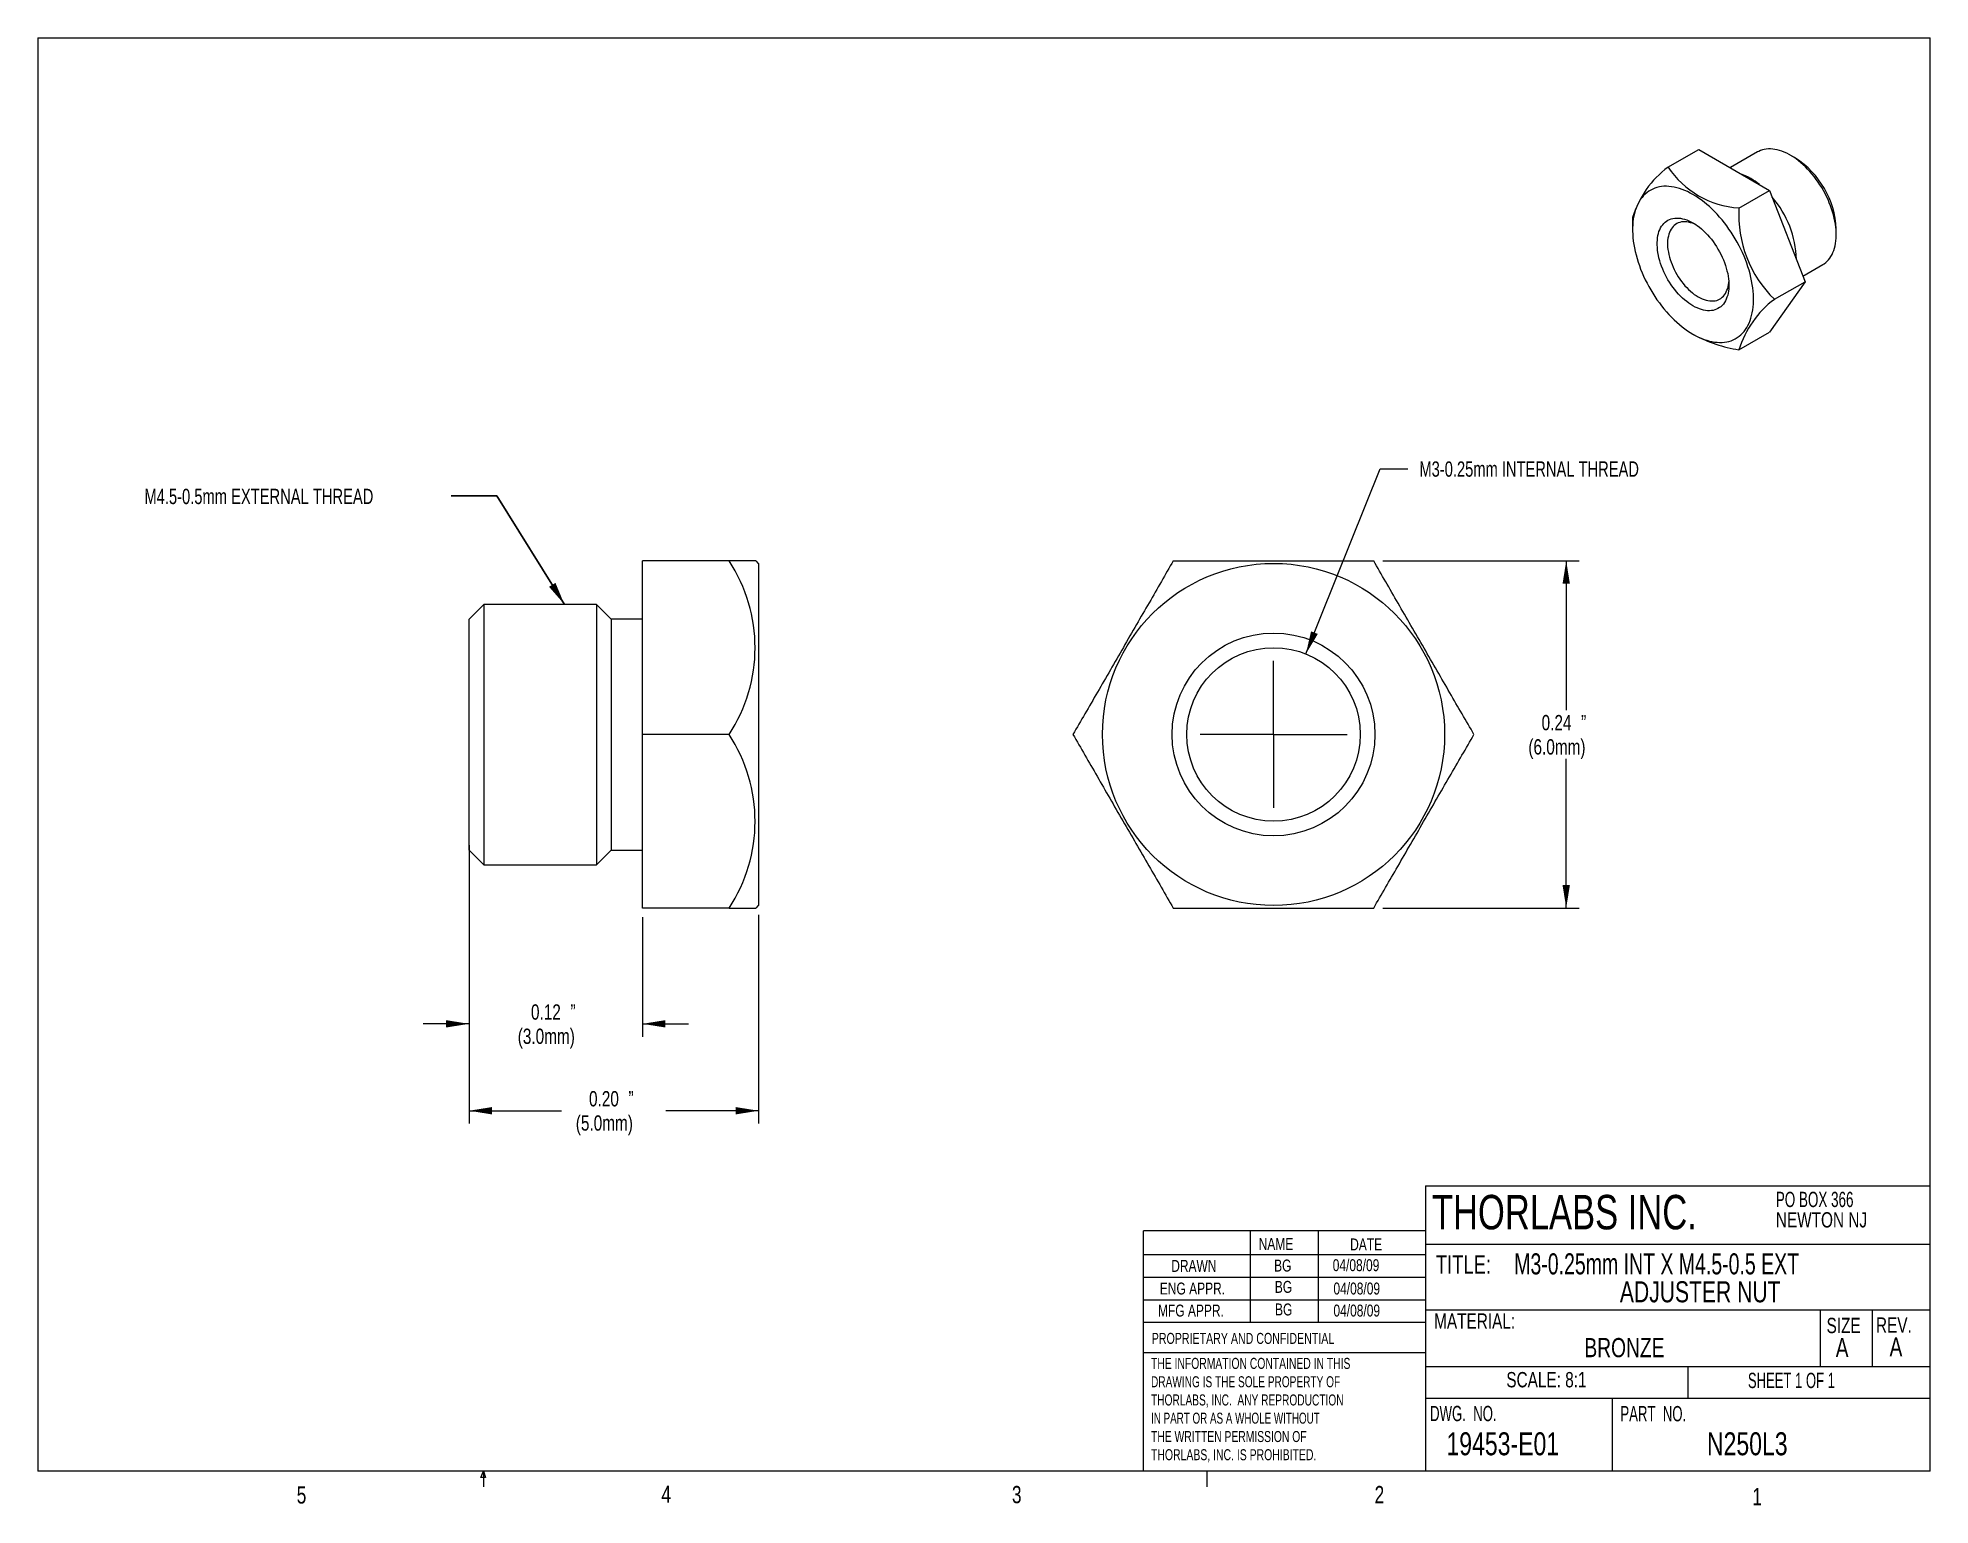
# Model space of a CAD drawing. Header units: inches. Extents: x 0.3 to 10.6, y 0.2 to 8.2.
import ezdxf

# ---------------------------------------------------------------- set-up
doc = ezdxf.new("R2010")
doc.units = ezdxf.units.IN
doc.header["$MEASUREMENT"] = 0
doc.styles.add('SLDTEXTSTYLE0', font='TXT', dxfattribs={"width": 0.75})
doc.styles.add('SLDTEXTSTYLE1', font='TXT', dxfattribs={"width": 0.642857})
doc.styles.add('SLDTEXTSTYLE10', font='TXT', dxfattribs={"width": 0.65625})
doc.styles.add('SLDTEXTSTYLE11', font='TXT', dxfattribs={"width": 0.692308})
doc.styles.add('SLDTEXTSTYLE12', font='TXT', dxfattribs={"width": 0.717391})
doc.styles.add('SLDTEXTSTYLE13', font='TXT', dxfattribs={"width": 0.71875})
doc.styles.add('SLDTEXTSTYLE2', font='TXT', dxfattribs={"width": 0.721154})
doc.styles.add('SLDTEXTSTYLE3', font='TXT', dxfattribs={"width": 0.6375})
doc.styles.add('SLDTEXTSTYLE4', font='TXT', dxfattribs={"width": 0.701613})
doc.styles.add('SLDTEXTSTYLE5', font='TXT', dxfattribs={"width": 0.685345})
doc.styles.add('SLDTEXTSTYLE6', font='TXT', dxfattribs={"width": 0.689516})
doc.styles.add('SLDTEXTSTYLE7', font='TXT', dxfattribs={"width": 0.666667})
doc.styles.add('SLDTEXTSTYLE8', font='TXT', dxfattribs={"width": 0.701087})
doc.styles.add('SLDTEXTSTYLE9', font='TXT', dxfattribs={"width": 0.708333})
doc.dimstyles.new('SLDDIMSTYLE0', dxfattribs={"dimtxt": 0.083333, "dimasz": 0.125, "dimexe": 0, "dimexo": 0.0625, "dimgap": 0.020833, "dimtad": 0, "dimtih": 1, "dimtoh": 1, "dimlfac": 0.125, "dimdsep": 46, "dimtxsty": 'SLDTEXTSTYLE0', "dimsah": 1, "dimcen": 0.09, "dimadec": 0, "dimazin": 0, "dimtfac": 1, "dimtofl": 0, "dimtmove": 0, "dimatfit": 3, "dimfxl": 1, "dimtolj": 1, "dimtzin": 12, "dimarcsym": 0})
doc.dimstyles.new('SLDDIMSTYLE1', dxfattribs={"dimtxt": 0.083333, "dimasz": 0.125, "dimexe": 0, "dimexo": 0.0625, "dimgap": 0.020833, "dimtad": 0, "dimtih": 1, "dimtoh": 1, "dimlfac": 0.125, "dimzin": 12, "dimdsep": 46, "dimtxsty": 'SLDTEXTSTYLE0', "dimsah": 1, "dimcen": 0.09, "dimadec": 0, "dimazin": 0, "dimtfac": 1, "dimtmove": 0, "dimatfit": 3, "dimfxl": 1, "dimtolj": 1, "dimtzin": 12, "dimarcsym": 0})
doc.dimstyles.new('SLDDIMSTYLE2', dxfattribs={"dimtxt": 0.083333, "dimasz": 0.125, "dimexe": 0, "dimexo": 0.0625, "dimgap": 0.020833, "dimtad": 0, "dimtih": 1, "dimtoh": 1, "dimlfac": 0.125, "dimzin": 0, "dimdsep": 46, "dimtxsty": 'SLDTEXTSTYLE0', "dimsah": 1, "dimcen": 0.09, "dimadec": 0, "dimazin": 0, "dimtfac": 1, "dimtofl": 0, "dimtmove": 0, "dimatfit": 3, "dimfxl": 1, "dimtolj": 1, "dimtzin": 12, "dimarcsym": 0})
doc.dimstyles.new('SLDDIMSTYLE3', dxfattribs={"dimtxt": 0.125, "dimasz": 0.125, "dimexe": 0, "dimexo": 0.0625, "dimgap": 0.03125, "dimtad": 0, "dimtih": 1, "dimtoh": 1, "dimdec": 0, "dimzin": 0, "dimdsep": 46, "dimtxsty": 'Standard', "dimsah": 1, "dimcen": 0.09, "dimadec": 0, "dimazin": 0, "dimtfac": 1, "dimtdec": 0, "dimtofl": 0, "dimtmove": 0, "dimatfit": 3, "dimfxl": 1, "dimtolj": 1, "dimtzin": 0, "dimarcsym": 0})

# ---------------------------------------------------------------- blocks, each defined once
blk = doc.blocks.new('SW_NOTE_0')
at = {"color": 0, "linetype": 'Continuous', "lineweight": 0, "char_height": 0.06, "attachment_point": 1}
for s, insert, style in [('THE INFORMATION CONTAINED IN THIS', (0, 0.077), 'SLDTEXTSTYLE4'), ('DRAWING IS THE SOLE PROPERTY OF', (0, -0.023), 'SLDTEXTSTYLE5'), ('THORLABS, INC.  ANY REPRODUCTION ', (0, -0.122), 'SLDTEXTSTYLE6'), ('IN PART OR AS A WHOLE WITHOUT', (0, -0.221), 'SLDTEXTSTYLE7'), ('THE WRITTEN PERMISSION OF', (0, -0.321), 'SLDTEXTSTYLE8'), ('THORLABS, INC. IS PROHIBITED.', (0, -0.42), 'SLDTEXTSTYLE9')]:
    blk.add_mtext(s, dxfattribs=dict(at, insert=insert, style=style))
blk = doc.blocks.new('SW_NOTE_1')
at = {"color": 0, "linetype": 'Continuous', "lineweight": 0, "char_height": 0.0833, "attachment_point": 1}
for s, insert, style in [('PO BOX 366', (0, 0.106), 'SLDTEXTSTYLE10'), ('NEWTON NJ', (0, -0.005), 'SLDTEXTSTYLE0')]:
    blk.add_mtext(s, dxfattribs=dict(at, insert=insert, style=style))
blk = doc.blocks.new('SW_NOTE_2')
at = {"color": 0, "linetype": 'Continuous', "lineweight": 0, "char_height": 0.11458, "attachment_point": 1}
for s, insert, style in [('M3-0.25mm INT X M4.5-0.5 EXT', (0, 0.146), 'SLDTEXTSTYLE11'), ('ADJUSTER NUT', (0.575, -0.006), 'SLDTEXTSTYLE0')]:
    blk.add_mtext(s, dxfattribs=dict(at, insert=insert, style=style))
blk = doc.blocks.new('*D4')
at = {"color": 7, "linetype": 'Continuous', "lineweight": 0}
for p, q in [((7.651, 5.346), (8.719, 5.346)), ((8.649, 5.346), (8.649, 4.533)), ((8.649, 3.456), (8.649, 4.268)), ((7.651, 3.456), (8.719, 3.456))]:
    blk.add_line(p, q, dxfattribs=at)
for points in [[(8.649, 5.346), (8.629, 5.221), (8.669, 5.221)], [(8.649, 3.456), (8.669, 3.581), (8.629, 3.581)]]:
    blk.add_solid(points, dxfattribs=at)
at = {"color": 7, "linetype": 'Continuous', "lineweight": 0, "char_height": 0.0833, "attachment_point": 1, "style": 'SLDTEXTSTYLE0'}
for s, insert in [('0.24', (8.515, 4.507)), ('”', (8.73, 4.507)), ('(6.0mm)', (8.443, 4.375))]:
    blk.add_mtext(s, dxfattribs=dict(at, insert=insert))
blk = doc.blocks.new('*D5')
at = {"color": 7, "linetype": 'Continuous', "lineweight": 0}
for p, q in [((7.232, 4.839), (7.637, 5.846)), ((7.637, 5.846), (7.787, 5.846))]:
    blk.add_line(p, q, dxfattribs=at)
blk.add_solid([(7.232, 4.839), (7.297, 4.948), (7.26, 4.962)], dxfattribs=at)
at = {"color": 7, "linetype": 'Continuous', "lineweight": 0, "insert": (7.85, 5.887), "char_height": 0.08333, "attachment_point": 1, "style": 'SLDTEXTSTYLE12'}
blk.add_mtext('M3-0.25mm INTERNAL THREAD', dxfattribs=at)
blk = doc.blocks.new('SW_CENTERMARKSYMBOL_0')
at = {"color": 0, "linetype": 'Continuous', "lineweight": 0}
for q in [(0, 0.4), (-0.4, 0), (0, -0.4), (0.4, 0)]:
    blk.add_line((0, 0), q, dxfattribs=at)
blk = doc.blocks.new('*D7')
at = {"color": 7, "linetype": 'Continuous', "lineweight": 0}
for p, q in [((2.677, 3.798), (2.677, 2.283)), ((4.253, 3.42), (4.253, 2.283)), ((2.677, 2.353), (3.18, 2.353)), ((4.253, 2.353), (3.749, 2.353))]:
    blk.add_line(p, q, dxfattribs=at)
for points in [[(2.677, 2.353), (2.802, 2.333), (2.802, 2.373)], [(4.253, 2.353), (4.128, 2.373), (4.128, 2.333)]]:
    blk.add_solid(points, dxfattribs=at)
at = {"color": 7, "linetype": 'Continuous', "lineweight": 0, "char_height": 0.0833, "attachment_point": 1, "style": 'SLDTEXTSTYLE0'}
for s, insert in [('0.20', (3.33, 2.46)), ('”', (3.545, 2.46)), ('(5.0mm)', (3.258, 2.328))]:
    blk.add_mtext(s, dxfattribs=dict(at, insert=insert))
blk = doc.blocks.new('*D8')
at = {"color": 7, "linetype": 'Continuous', "lineweight": 0}
for p, q in [((2.677, 3.722), (2.677, 2.756)), ((3.621, 3.406), (3.621, 2.756)), ((2.677, 2.826), (2.427, 2.826)), ((3.621, 2.826), (3.871, 2.826))]:
    blk.add_line(p, q, dxfattribs=at)
for points in [[(2.677, 2.826), (2.552, 2.846), (2.552, 2.806)], [(3.621, 2.826), (3.746, 2.806), (3.746, 2.846)]]:
    blk.add_solid(points, dxfattribs=at)
at = {"color": 7, "linetype": 'Continuous', "lineweight": 0, "char_height": 0.0833, "attachment_point": 1, "style": 'SLDTEXTSTYLE0'}
for s, insert in [('0.12', (3.014, 2.932)), ('”', (3.229, 2.932)), ('(3.0mm)', (2.942, 2.8))]:
    blk.add_mtext(s, dxfattribs=dict(at, insert=insert))

msp = doc.modelspace()

# ---------------------------------------------------------------- linework, layer by layer
at = {"color": 7, "linetype": 'Continuous', "lineweight": 0}
for p, q in [((0.33, 8.192), (10.63, 8.192)), ((0.33, 8.192), (0.33, 0.392)), ((10.63, 0.392), (10.63, 8.192)), ((9.203, 7.489), (9.37, 7.585)), ((9.37, 7.585), (9.756, 7.362)), ((9.691, 7.571), (9.543, 7.486)), ((9.897, 7.537), (9.868, 7.554)), ((9.589, 7.266), (9.756, 7.362)), ((9.756, 7.362), (9.949, 6.865)), ((9.01, 7.214), (9.01, 7.149)), ((10.119, 7.12), (10.119, 7.152)), ((9.937, 6.895), (10.045, 6.958)), ((9.949, 6.865), (9.756, 6.591)), ((9.782, 6.769), (9.949, 6.865)), ((9.339, 6.579), (9.344, 6.576)), ((9.589, 6.495), (9.756, 6.591)), ((3.621, 4.401), (3.621, 5.346)), ((4.093, 5.346), (3.621, 5.346)), ((4.253, 5.332), (4.239, 5.346)), ((4.253, 5.332), (4.253, 3.47)), ((2.757, 5.109), (2.677, 5.029)), ((3.371, 5.109), (2.757, 5.109)), ((2.757, 5.109), (2.757, 3.692)), ((3.451, 5.029), (3.371, 5.109)), ((3.371, 5.109), (3.371, 3.692)), ((2.677, 3.772), (2.677, 5.029)), ((3.621, 5.029), (3.451, 5.029)), ((3.451, 5.029), (3.451, 3.772)), ((3.621, 3.456), (3.621, 4.401)), ((4.093, 4.401), (3.621, 4.401)), ((2.677, 3.772), (2.757, 3.692)), ((3.371, 3.692), (3.451, 3.772)), ((3.451, 3.772), (3.621, 3.772)), ((2.757, 3.692), (3.371, 3.692)), ((4.093, 3.456), (3.621, 3.456)), ((4.239, 3.456), (4.253, 3.47)), ((10.63, 1.944), (10.63, 1.97)), ((7.883, 1.944), (7.883, 0.392)), ((7.883, 1.944), (10.63, 1.944)), ((6.349, 0.392), (6.349, 1.699)), ((7.883, 1.699), (6.349, 1.699)), ((6.929, 1.699), (6.929, 1.201)), ((7.299, 1.699), (7.299, 1.201)), ((7.883, 1.568), (6.349, 1.568)), ((7.883, 1.627), (10.63, 1.627)), ((7.883, 1.446), (6.349, 1.446)), ((7.883, 1.323), (6.349, 1.323)), ((7.883, 1.27), (10.63, 1.27)), ((10.032, 1.27), (10.032, 0.961)), ((10.315, 1.269), (10.315, 0.961)), ((7.883, 1.201), (6.349, 1.201)), ((6.349, 1.038), (7.883, 1.038)), ((7.883, 0.961), (10.63, 0.961)), ((9.311, 0.961), (9.311, 0.789)), ((7.883, 0.789), (10.63, 0.789)), ((8.9, 0.789), (8.9, 0.392)), ((10.63, 0.392), (0.33, 0.392)), ((2.741, 0.357), (2.755, 0.392)), ((2.767, 0.357), (2.741, 0.357)), ((2.755, 0.392), (2.755, 0.307)), ((2.755, 0.392), (2.767, 0.357)), ((6.692, 0.392), (6.692, 0.307))]:
    msp.add_line(p, q, dxfattribs=at)
at = {"color": 7, "linetype": 'Continuous', "lineweight": 0, "flags": 128}
for points in [[(10.045, 6.958), (10.053, 6.963), (10.062, 6.969), (10.07, 6.976), (10.077, 6.984), (10.084, 6.993), (10.09, 7.002), (10.096, 7.013), (10.101, 7.024), (10.106, 7.035), (10.11, 7.047), (10.113, 7.06), (10.115, 7.073), (10.117, 7.087), (10.118, 7.101), (10.119, 7.116), (10.119, 7.131), (10.118, 7.147), (10.116, 7.162), (10.114, 7.178), (10.111, 7.195), (10.108, 7.211), (10.104, 7.228), (10.099, 7.245), (10.093, 7.261), (10.087, 7.278), (10.081, 7.295), (10.074, 7.312), (10.066, 7.328), (10.058, 7.345), (10.049, 7.361), (10.04, 7.377), (10.03, 7.392), (10.02, 7.407), (10.009, 7.422), (9.998, 7.437), (9.987, 7.451), (9.975, 7.464), (9.963, 7.477), (9.951, 7.49), (9.939, 7.501), (9.926, 7.512), (9.914, 7.523), (9.901, 7.533), (9.888, 7.542), (9.875, 7.55), (9.862, 7.557), (9.849, 7.564), (9.836, 7.57), (9.823, 7.575), (9.81, 7.579), (9.798, 7.583), (9.785, 7.585), (9.773, 7.587), (9.761, 7.588), (9.75, 7.588), (9.738, 7.587), (9.727, 7.585), (9.717, 7.582), (9.707, 7.579), (9.697, 7.574), (9.691, 7.571)], [(9.339, 6.579), (9.354, 6.571), (9.369, 6.563), (9.384, 6.557), (9.399, 6.551), (9.414, 6.546), (9.428, 6.542), (9.442, 6.539), (9.457, 6.536), (9.47, 6.535), (9.484, 6.534), (9.497, 6.534), (9.51, 6.536), (9.523, 6.538), (9.535, 6.54), (9.547, 6.544), (9.558, 6.549), (9.569, 6.554), (9.58, 6.561), (9.59, 6.568), (9.599, 6.576), (9.608, 6.585), (9.617, 6.594), (9.624, 6.604), (9.632, 6.615), (9.638, 6.627), (9.644, 6.64), (9.65, 6.653), (9.654, 6.666), (9.658, 6.681), (9.662, 6.696), (9.664, 6.711), (9.666, 6.727), (9.668, 6.744), (9.668, 6.76), (9.668, 6.778), (9.668, 6.795), (9.666, 6.813), (9.664, 6.832), (9.662, 6.85), (9.658, 6.869), (9.654, 6.888), (9.65, 6.907), (9.644, 6.927), (9.638, 6.946), (9.632, 6.965), (9.624, 6.985), (9.617, 7.004), (9.608, 7.023), (9.599, 7.042), (9.59, 7.061), (9.58, 7.08), (9.569, 7.098), (9.558, 7.116), (9.547, 7.134), (9.535, 7.151), (9.523, 7.169), (9.51, 7.185), (9.497, 7.201), (9.484, 7.217), (9.47, 7.232), (9.457, 7.247), (9.442, 7.261), (9.428, 7.274), (9.414, 7.286), (9.399, 7.298), (9.384, 7.31), (9.369, 7.32), (9.354, 7.33), (9.339, 7.339), (9.324, 7.347), (9.309, 7.355), (9.295, 7.362), (9.28, 7.367), (9.265, 7.372), (9.251, 7.376), (9.236, 7.38), (9.222, 7.382), (9.208, 7.383), (9.195, 7.384), (9.181, 7.384), (9.168, 7.383), (9.156, 7.381), (9.143, 7.378), (9.132, 7.374), (9.12, 7.369), (9.109, 7.364), (9.099, 7.357), (9.089, 7.35), (9.079, 7.342), (9.07, 7.334), (9.062, 7.324), (9.054, 7.314), (9.047, 7.303), (9.04, 7.291), (9.035, 7.279), (9.029, 7.265), (9.024, 7.252), (9.02, 7.237), (9.017, 7.222), (9.014, 7.207), (9.012, 7.191), (9.011, 7.175), (9.01, 7.158), (9.01, 7.14), (9.011, 7.123), (9.012, 7.105), (9.014, 7.086), (9.017, 7.068), (9.02, 7.049), (9.024, 7.03), (9.029, 7.011), (9.035, 6.992), (9.04, 6.972), (9.047, 6.953), (9.054, 6.934), (9.062, 6.914), (9.07, 6.895), (9.079, 6.876), (9.089, 6.857), (9.099, 6.838), (9.109, 6.82), (9.12, 6.802), (9.132, 6.784), (9.143, 6.767), (9.156, 6.75), (9.168, 6.733), (9.181, 6.717), (9.195, 6.701), (9.208, 6.686), (9.222, 6.672), (9.236, 6.658), (9.251, 6.644), (9.265, 6.632), (9.28, 6.62), (9.295, 6.608), (9.309, 6.598), (9.324, 6.588), (9.339, 6.579)], [(9.339, 6.734), (9.328, 6.741), (9.316, 6.748), (9.305, 6.757), (9.293, 6.766), (9.282, 6.776), (9.271, 6.787), (9.261, 6.798), (9.25, 6.81), (9.24, 6.822), (9.23, 6.835), (9.221, 6.848), (9.212, 6.862), (9.203, 6.876), (9.195, 6.89), (9.188, 6.905), (9.181, 6.919), (9.174, 6.934), (9.168, 6.949), (9.163, 6.964), (9.158, 6.979), (9.154, 6.994), (9.151, 7.008), (9.148, 7.023), (9.146, 7.037), (9.145, 7.051), (9.144, 7.065), (9.144, 7.078), (9.145, 7.091), (9.146, 7.104), (9.148, 7.116), (9.151, 7.127), (9.154, 7.138), (9.158, 7.148), (9.163, 7.158), (9.168, 7.167), (9.174, 7.175), (9.181, 7.182), (9.188, 7.189), (9.195, 7.195), (9.203, 7.199), (9.212, 7.204), (9.221, 7.207), (9.23, 7.209), (9.24, 7.211), (9.25, 7.211), (9.261, 7.211), (9.271, 7.21), (9.282, 7.208), (9.293, 7.205), (9.305, 7.201), (9.316, 7.196), (9.328, 7.191), (9.339, 7.185), (9.351, 7.178), (9.362, 7.17), (9.374, 7.161), (9.385, 7.152), (9.396, 7.142), (9.407, 7.131), (9.418, 7.12), (9.429, 7.108), (9.439, 7.096), (9.448, 7.083), (9.458, 7.07), (9.467, 7.056), (9.475, 7.042), (9.483, 7.028), (9.491, 7.014), (9.498, 6.999), (9.505, 6.984), (9.51, 6.969), (9.516, 6.954), (9.52, 6.939), (9.524, 6.924), (9.528, 6.91), (9.53, 6.895), (9.533, 6.881), (9.534, 6.867), (9.535, 6.853), (9.535, 6.84), (9.534, 6.827), (9.533, 6.814), (9.53, 6.802), (9.528, 6.791), (9.524, 6.78), (9.52, 6.77), (9.516, 6.76), (9.51, 6.751), (9.505, 6.743), (9.498, 6.736), (9.491, 6.729), (9.483, 6.724), (9.475, 6.719), (9.467, 6.715), (9.458, 6.711), (9.448, 6.709), (9.439, 6.708), (9.429, 6.707), (9.418, 6.707), (9.407, 6.708), (9.396, 6.71), (9.385, 6.713), (9.374, 6.717), (9.362, 6.722), (9.351, 6.727), (9.339, 6.734)], [(9.354, 7.175), (9.346, 7.179), (9.336, 7.183), (9.325, 7.186), (9.315, 7.189), (9.305, 7.19), (9.295, 7.191), (9.286, 7.191), (9.277, 7.19), (9.268, 7.188), (9.259, 7.185), (9.251, 7.181), (9.244, 7.176), (9.237, 7.171), (9.231, 7.165), (9.225, 7.158), (9.22, 7.15), (9.215, 7.142), (9.211, 7.133), (9.208, 7.123), (9.205, 7.112), (9.203, 7.101), (9.201, 7.09), (9.201, 7.078), (9.201, 7.066), (9.201, 7.053), (9.203, 7.04), (9.205, 7.026), (9.208, 7.013), (9.211, 6.999), (9.215, 6.985), (9.22, 6.972), (9.225, 6.958), (9.231, 6.944), (9.237, 6.931), (9.244, 6.917), (9.251, 6.904), (9.259, 6.891), (9.268, 6.878), (9.277, 6.866), (9.286, 6.855), (9.295, 6.843), (9.305, 6.833), (9.315, 6.823), (9.325, 6.813), (9.336, 6.805), (9.346, 6.796), (9.357, 6.789), (9.368, 6.783)], [(9.368, 6.783), (9.378, 6.777), (9.389, 6.772), (9.4, 6.768), (9.41, 6.764), (9.42, 6.762), (9.43, 6.76), (9.44, 6.76), (9.45, 6.76), (9.459, 6.761), (9.468, 6.763), (9.476, 6.766), (9.484, 6.77), (9.491, 6.774), (9.498, 6.78), (9.505, 6.786), (9.51, 6.793), (9.516, 6.801), (9.52, 6.809), (9.524, 6.818), (9.528, 6.828), (9.53, 6.838), (9.533, 6.849), (9.534, 6.861), (9.534, 6.864)]]:
    msp.add_lwpolyline(points, dxfattribs=at)
at = {"color": 7, "linetype": 'Continuous', "lineweight": 0}
for radius in [0.931, 0.552, 0.472]:
    msp.add_circle((7.056, 4.401), radius, dxfattribs=at)
for centre, radius, start, end in [((9.637, 7.131), 0.482, 2.5416, 57.453), ((9.52, 7.061), 0.532, 126.5269, 163.2717), ((9.619, 7.765), 0.499, 213.522, 266.4834), ((9.488, 7.14), 0.331, 50.1408, 69.8646), ((9.364, 6.972), 0.538, 1.4751, 40.9363), ((10.233, 7.23), 0.645, 176.7922, 225.6192), ((10.115, 6.33), 0.551, 127.1831, 162.6155), ((9.711, 7.267), 0.782, 242.0588, 261.033), ((3.375, 4.873), 0.859, 326.6474, 33.3526), ((3.375, 3.928), 0.859, 326.6474, 33.3526)]:
    msp.add_arc(centre, radius, start, end, dxfattribs=at)
for points, knots in [([(4.238, 5.346), (4.238, 5.346), (4.239, 5.346), (4.237, 5.346), (4.232, 5.346), (4.225, 5.346), (4.216, 5.346), (4.204, 5.346), (4.19, 5.346), (4.174, 5.346), (4.153, 5.346), (4.127, 5.346), (4.104, 5.346), (4.093, 5.346)], [0, 0, 0, 0, 0.0308804, 0.1158061, 0.2007333, 0.2864948, 0.3722595, 0.4602672, 0.5482788, 0.6368747, 0.725474, 0.8625913, 1, 1, 1, 1]), ([(6.51, 5.346), (6.467, 5.272), (6.424, 5.196), (6.356, 5.079), (6.333, 5.039), (6.286, 4.958), (6.262, 4.916), (6.191, 4.792), (6.144, 4.711), (6.051, 4.551), (6.007, 4.475), (5.964, 4.401)], [0, 0, 0, 0, 0.25, 0.25, 0.375, 0.375, 0.5, 0.5, 0.75, 0.75, 1, 1, 1, 1]), ([(6.51, 5.346), (6.595, 5.346), (6.684, 5.346), (6.866, 5.346), (6.96, 5.346), (7.152, 5.346), (7.245, 5.346), (7.382, 5.346), (7.428, 5.346), (7.516, 5.346), (7.559, 5.346), (7.601, 5.346)], [0, 0, 0, 0, 0.25, 0.25, 0.5, 0.5, 0.75, 0.75, 0.875, 0.875, 1, 1, 1, 1]), ([(8.147, 4.401), (8.104, 4.475), (8.06, 4.55), (7.993, 4.667), (7.97, 4.707), (7.923, 4.788), (7.899, 4.83), (7.827, 4.954), (7.78, 5.035), (7.688, 5.195), (7.644, 5.271), (7.601, 5.346)], [0, 0, 0, 0, 0.25, 0.25, 0.375, 0.375, 0.5, 0.5, 0.75, 0.75, 1, 1, 1, 1]), ([(5.964, 4.401), (6.007, 4.327), (6.051, 4.251), (6.118, 4.134), (6.141, 4.094), (6.188, 4.013), (6.212, 3.971), (6.284, 3.848), (6.331, 3.766), (6.423, 3.607), (6.467, 3.53), (6.51, 3.456)], [0, 0, 0, 0, 0.25, 0.25, 0.375, 0.375, 0.5, 0.5, 0.75, 0.75, 1, 1, 1, 1]), ([(7.601, 3.456), (7.644, 3.53), (7.687, 3.605), (7.755, 3.722), (7.778, 3.762), (7.825, 3.843), (7.849, 3.885), (7.92, 4.009), (7.967, 4.09), (8.06, 4.25), (8.104, 4.326), (8.147, 4.401)], [0, 0, 0, 0, 0.25, 0.25, 0.375, 0.375, 0.5, 0.5, 0.75, 0.75, 1, 1, 1, 1]), ([(4.093, 3.456), (4.104, 3.456), (4.127, 3.456), (4.153, 3.456), (4.174, 3.456), (4.189, 3.456), (4.203, 3.456), (4.215, 3.456), (4.224, 3.456), (4.232, 3.456), (4.237, 3.456), (4.239, 3.456), (4.238, 3.456), (4.238, 3.456)], [0, 0, 0, 0, 0.137131, 0.274526, 0.359804, 0.445078, 0.53084, 0.616599, 0.70429, 0.791978, 0.88055, 0.969119, 1, 1, 1, 1]), ([(6.51, 3.456), (6.595, 3.456), (6.684, 3.456), (6.866, 3.456), (6.96, 3.456), (7.152, 3.456), (7.245, 3.456), (7.382, 3.456), (7.428, 3.456), (7.516, 3.456), (7.559, 3.456), (7.601, 3.456)], [0, 0, 0, 0, 0.25, 0.25, 0.5, 0.5, 0.75, 0.75, 0.875, 0.875, 1, 1, 1, 1])]:
    msp.add_open_spline(points, degree=3, knots=knots, dxfattribs=at)

# ---------------------------------------------------------------- block references
for name, p in [('SW_CENTERMARKSYMBOL_0', (7.056, 4.401)), ('SW_NOTE_1', (9.79, 1.806)), ('SW_NOTE_2', (8.366, 1.431)), ('SW_NOTE_0', (6.389, 0.931))]:
    msp.add_blockref(name, p, dxfattribs=at)

# ---------------------------------------------------------------- texts
at = {"color": 7, "linetype": 'Continuous', "lineweight": 0, "attachment_point": 1}
for s, insert, char_height, style in [('M4.5-0.5mm EXTERNAL THREAD', (0.91, 5.738), 0.08333, 'SLDTEXTSTYLE13'), ('THORLABS INC.', (7.918, 1.895), 0.1875, 'SLDTEXTSTYLE0'), ('NAME', (6.975, 1.661), 0.065, 'SLDTEXTSTYLE0'), ('DATE', (7.473, 1.658), 0.065, 'SLDTEXTSTYLE0'), ('04/08/09', (7.378, 1.545), 0.065, 'SLDTEXTSTYLE0'), ('TITLE:', (7.939, 1.566), 0.1, 'SLDTEXTSTYLE0'), ('DRAWN', (6.499, 1.541), 0.065, 'SLDTEXTSTYLE0'), ('BG', (7.059, 1.543), 0.065, 'SLDTEXTSTYLE0'), ('ENG APPR.', (6.437, 1.418), 0.065, 'SLDTEXTSTYLE0'), ('BG', (7.063, 1.427), 0.065, 'SLDTEXTSTYLE0'), ('04/08/09', (7.382, 1.418), 0.065, 'SLDTEXTSTYLE0'), ('MFG APPR.', (6.427, 1.298), 0.065, 'SLDTEXTSTYLE0'), ('BG', (7.064, 1.304), 0.065, 'SLDTEXTSTYLE0'), ('04/08/09', (7.382, 1.298), 0.065, 'SLDTEXTSTYLE0'), ('MATERIAL:', (7.93, 1.25), 0.0833, 'SLDTEXTSTYLE0'), ('PROPRIETARY AND CONFIDENTIAL', (6.393, 1.144), 0.06, 'SLDTEXTSTYLE2'), ('SIZE', (10.066, 1.226), 0.0833, 'SLDTEXTSTYLE0'), ('REV.', (10.335, 1.228), 0.0833, 'SLDTEXTSTYLE0'), ('BRONZE', (8.748, 1.116), 0.1042, 'SLDTEXTSTYLE0'), ('A', (10.116, 1.116), 0.104, 'SLDTEXTSTYLE0'), ('A', (10.409, 1.12), 0.104, 'SLDTEXTSTYLE0'), ('SCALE: 8:1', (8.323, 0.931), 0.0833, 'SLDTEXTSTYLE0'), ('SHEET 1 OF 1', (9.638, 0.927), 0.08333, 'SLDTEXTSTYLE3'), ('DWG.  NO.', (7.908, 0.747), 0.0833, 'SLDTEXTSTYLE1'), ('PART  NO.', (8.944, 0.746), 0.0833, 'SLDTEXTSTYLE1'), ('19453-E01', (7.997, 0.603), 0.125, 'SLDTEXTSTYLE0'), ('N250L3', (9.415, 0.603), 0.125, 'SLDTEXTSTYLE0'), ('5', (1.739, 0.309), 0.0938, 'SLDTEXTSTYLE0'), ('4', (3.724, 0.313), 0.0938, 'SLDTEXTSTYLE0'), ('3', (5.632, 0.311), 0.0938, 'SLDTEXTSTYLE0'), ('2', (7.606, 0.311), 0.0938, 'SLDTEXTSTYLE0'), ('1', (9.662, 0.3), 0.0938, 'SLDTEXTSTYLE0')]:
    msp.add_mtext(s, dxfattribs=dict(at, insert=insert, char_height=char_height, style=style))

# ---------------------------------------------------------------- dimensions: what is measured, and where the dimension line sits
at = {"color": 7, "linetype": 'Continuous', "lineweight": 0}
dim = msp.add_diameter_dim_2p(p1=(6.879, 3.962), p2=(7.232, 4.839), text='M3-0.25mm INTERNAL THREAD', dimstyle='SLDDIMSTYLE1', override={"dimpost": '<>'}, dxfattribs=at)
dim.commit()
dim.dimension.update_dxf_attribs({"geometry": '*D5', "text_midpoint": (8.649, 5.846), "dimtype": 163})
dim = msp.add_linear_dim(base=(8.649, 3.456), p1=(7.601, 5.346), p2=(7.601, 3.456), angle=90, text='<>”\\P(6.0mm)', dimstyle='SLDDIMSTYLE0', dxfattribs=at)
dim.commit()
dim.dimension.update_dxf_attribs({"geometry": '*D4', "text_midpoint": (8.649, 4.401), "dimtype": 160})
for base, p1, p2, text, dimstyle, picture, middle in [((4.253, 2.353), (2.677, 3.848), (4.253, 3.47), '<>”\\P(5.0mm)', 'SLDDIMSTYLE2', '*D7', (3.465, 2.353)), ((2.677, 2.826), (3.621, 3.456), (2.677, 3.772), '<>”\\P(3.0mm)', 'SLDDIMSTYLE0', '*D8', (3.149, 2.826))]:
    dim = msp.add_linear_dim(base=base, p1=p1, p2=p2, text=text, dimstyle=dimstyle, dxfattribs=at)
    dim.commit()
    dim.dimension.update_dxf_attribs({"geometry": picture, "text_midpoint": middle, "dimtype": 160})

# ---------------------------------------------------------------- leaders
msp.add_leader([(3.196, 5.109), (2.829, 5.699), (2.579, 5.699)], dimstyle='SLDDIMSTYLE3', dxfattribs=at)

doc.saveas('drawing.dxf')
